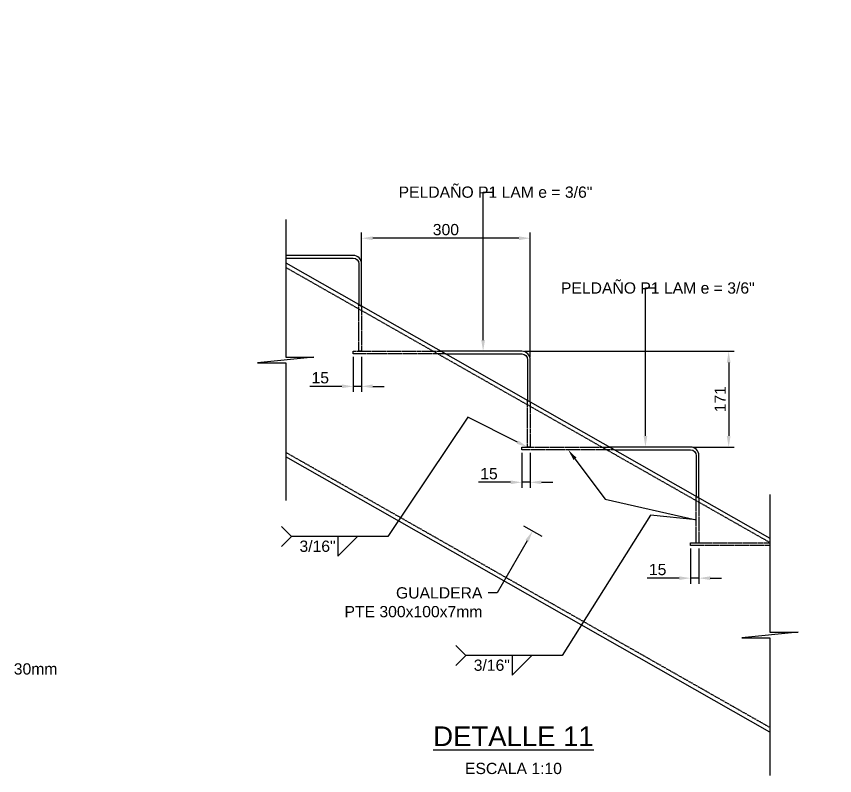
# Model space of a CAD drawing. Header units: millimetres. Extents: x -59786 to 1889966, y -10432 to 69447.
# Drawn here: x 12787 to 14242, y -5840 to -4489 of the extents above; entities that cross this region are included whole.
import ezdxf
from ezdxf import colors
from ezdxf.entities.mleader import LeaderData, LeaderLine
from ezdxf.enums import TextEntityAlignment as Align
from ezdxf.math import Vec2, Vec3

# ---------------------------------------------------------------- set-up
doc = ezdxf.new("R2010")
doc.units = ezdxf.units.MM
doc.header["$LTSCALE"] = 0.2
doc.linetypes.add('HIDDEN', pattern=[9.525, 6.35, -3.175])
for name, color, linetype in [('EE-COTAS', 1, 'Continuous'), ('EE-TEXTO 1', 4, 'Continuous'), ('EE-TEXTO 2', 2, 'Continuous'), ('SIM-COTAS', 1, 'Continuous'), ('SIM-OCULTOS', 8, 'HIDDEN'), ('SIM-PELDAÑOS', 5, 'Continuous'), ('SIM-PTE 300x100x7', 213, 'Continuous')]:
    doc.layers.add(name, color=color, linetype=linetype)
doc.styles.add('ARIAL EE', font='arial.ttf')
doc.styles.get("Standard").update_dxf_attribs({"font": 'arial.ttf'})
doc.dimstyles.new('EE 1_STANDAR', dxfattribs={"dimtxt": 2, "dimasz": 2, "dimexe": 1, "dimexo": 0.5, "dimgap": 0.5, "dimtad": 1, "dimdec": 0, "dimdsep": 46, "dimtxsty": 'ARIAL EE', "dimcen": 1.5, "dimclrd": 256, "dimclre": 256, "dimclrt": 2, "dimadec": 0, "dimazin": 0, "dimtfac": 1, "dimtdec": 0, "dimtix": 1, "dimtmove": 0, "dimatfit": 2, "dimfxl": 1, "dimlwd": -1, "dimlwe": -1, "dimarcsym": 0})

# ---------------------------------------------------------------- blocks, each defined once
blk = doc.blocks.new('TÍTULO')
at = {"layer": 'EE-TEXTO 1', "style": 'ARIAL EE'}
blk.add_attdef('%%UVISTAENPLANTA', text='', height=3.5, dxfattribs=at).set_placement((-0.54, 3.5), align=Align.CENTER)
at = {"layer": 'EE-TEXTO 2', "style": 'ARIAL EE'}
for tag, p in [('SUBTITULO', (-0.77, -1.27)), ('ESCALA1:100', (-0.32, -5.15))]:
    blk.add_attdef(tag, text='', height=2, dxfattribs=at).set_placement(p, align=Align.CENTER)
blk = doc.blocks.new('*D505')
at = {"layer": 'EE-COTAS', "transparency": 16777216}
for p, q in [((13690.5, -5084.9), (14063.4, -5084.9)), ((14053.4, -5104.9), (14053.4, -5235.4)), ((13990.5, -5255.4), (14063.4, -5255.4))]:
    blk.add_line(p, q, dxfattribs=at)
for points in [[(14050, -5104.9), (14056.7, -5104.9), (14053.4, -5084.9)], [(14050, -5235.4), (14056.7, -5235.4), (14053.4, -5255.4)]]:
    blk.add_solid(points, dxfattribs=at)
at = {"layer": 'EE-COTAS', "color": 2, "transparency": 16777216, "insert": (14038.3, -5170.1), "char_height": 20, "attachment_point": 5, "rotation": 90, "style": 'ARIAL EE'}
blk.add_mtext('171', dxfattribs=at)
blk = doc.blocks.new('*D506')
at = {"layer": 'EE-COTAS', "transparency": 16777216}
for p, q in [((13400.5, -4924.4), (13400.5, -4873.7)), ((13700.5, -5094.9), (13700.5, -4873.7)), ((13680.5, -4883.7), (13420.5, -4883.7))]:
    blk.add_line(p, q, dxfattribs=at)
for points in [[(13420.5, -4880.4), (13420.5, -4887.1), (13400.5, -4883.7)], [(13680.5, -4880.4), (13680.5, -4887.1), (13700.5, -4883.7)]]:
    blk.add_solid(points, dxfattribs=at)
at = {"layer": 'EE-COTAS', "color": 2, "transparency": 16777216, "insert": (13550.5, -4868.5), "char_height": 20, "attachment_point": 5, "style": 'ARIAL EE'}
blk.add_mtext('300', dxfattribs=at)
blk = doc.blocks.new('*D507')
at = {"layer": 'EE-COTAS', "transparency": 16777216}
for p, q in [((13385.5, -5094.6), (13385.5, -5157.2)), ((13400.5, -5094.6), (13400.5, -5157.2)), ((13365.5, -5147.2), (13308.6, -5147.2)), ((13400.5, -5147.2), (13385.5, -5147.2)), ((13420.5, -5147.2), (13440.5, -5147.2))]:
    blk.add_line(p, q, dxfattribs=at)
for points in [[(13365.5, -5143.8), (13365.5, -5150.5), (13385.5, -5147.2)], [(13420.5, -5143.8), (13420.5, -5150.5), (13400.5, -5147.2)]]:
    blk.add_solid(points, dxfattribs=at)
at = {"layer": 'EE-COTAS', "color": 2, "transparency": 16777216, "insert": (13327.1, -5132), "char_height": 20, "attachment_point": 5, "style": 'ARIAL EE'}
blk.add_mtext('15', dxfattribs=at)
blk = doc.blocks.new('*D508')
at = {"layer": 'EE-COTAS', "transparency": 16777216}
for p, q in [((13685.5, -5265.3), (13685.5, -5327.9)), ((13700.5, -5265.3), (13700.5, -5327.9)), ((13665.5, -5317.9), (13608.6, -5317.9)), ((13700.5, -5317.9), (13685.5, -5317.9)), ((13720.5, -5317.9), (13740.5, -5317.9))]:
    blk.add_line(p, q, dxfattribs=at)
for points in [[(13665.5, -5314.6), (13665.5, -5321.2), (13685.5, -5317.9)], [(13720.5, -5314.6), (13720.5, -5321.2), (13700.5, -5317.9)]]:
    blk.add_solid(points, dxfattribs=at)
at = {"layer": 'EE-COTAS', "color": 2, "transparency": 16777216, "insert": (13627.1, -5302.7), "char_height": 20, "attachment_point": 5, "style": 'ARIAL EE'}
blk.add_mtext('15', dxfattribs=at)
blk = doc.blocks.new('*D509')
at = {"layer": 'EE-COTAS', "transparency": 16777216}
for p, q in [((13985.5, -5435.8), (13985.5, -5498.4)), ((14000.5, -5435.8), (14000.5, -5498.4)), ((13965.5, -5488.4), (13908.6, -5488.4)), ((14000.5, -5488.4), (13985.5, -5488.4)), ((14020.5, -5488.4), (14040.5, -5488.4))]:
    blk.add_line(p, q, dxfattribs=at)
for points in [[(13965.5, -5485.1), (13965.5, -5491.7), (13985.5, -5488.4)], [(14020.5, -5485.1), (14020.5, -5491.7), (14000.5, -5488.4)]]:
    blk.add_solid(points, dxfattribs=at)
at = {"layer": 'EE-COTAS', "color": 2, "transparency": 16777216, "insert": (13927.1, -5473.2), "char_height": 20, "attachment_point": 5, "style": 'ARIAL EE'}
blk.add_mtext('15', dxfattribs=at)
blk = doc.blocks.new('AWS-FILL-DER')
at = {"transparency": 16777216}
for p, q in [((-19.75, 0), (-21.53, 1.78)), ((-11.5, -3.5), (-8, 0)), ((-19.75, 0), (-21.53, -1.78)), ((-8, 0), (-19.75, 0)), ((-11.5, 0), (-11.5, -3.5))]:
    blk.add_line(p, q, dxfattribs=at)
at = {"layer": 'EE-TEXTO 2', "color": 2, "transparency": 16777216, "style": 'ARIAL EE'}
for tag, flags, p in [('OBSERVACION', 4, (-21.91, -1.07)), ('VALOR_SOLDADURA', 12, (-11.92, -2.73))]:
    blk.add_attdef(tag, text='', height=2, dxfattribs=dict(at, flags=flags)).set_placement(p, align=Align.RIGHT)
at = {"layer": 'EE-TEXTO 2', "color": 2, "transparency": 16777216, "style": 'ARIAL EE', "flags": 12}
blk.add_attdef('DE-TANTO-CADA-TANTO', (-7.66, -2.68), '', height=2, dxfattribs=at)

msp = doc.modelspace()

# ---------------------------------------------------------------- linework, layer by layer
at = {"layer": 'SIM-COTAS', "linetype": 'Continuous'}
msp.add_line((13688.722, -5395.236), (13721.008, -5413.613), dxfattribs=at)
at = {"layer": 'SIM-COTAS'}
for points in [[(13265.716, -4850.268), (13265.716, -5095.268), (13315.716, -5095.268), (13215.716, -5105.268), (13265.716, -5105.268), (13265.716, -5350.268)], [(14126.883, -5339.698), (14126.883, -5584.698), (14176.883, -5584.698), (14076.883, -5594.698), (14126.883, -5594.698), (14126.883, -5839.698)]]:
    msp.add_lwpolyline(points, dxfattribs=at)
at = {"layer": 'SIM-OCULTOS'}
for points in [[(14126.883, -5425.216), (13265.716, -4935.787)], [(14126.883, -5754.173), (13265.716, -5264.744)]]:
    msp.add_lwpolyline(points, dxfattribs=at)
for points in [[(13395.778, -5001.654), (13400.528, -5004.353), (13400.528, -5084.853), (13395.778, -5084.853)], [(13385.528, -5084.853), (13542.171, -5084.853), (13550.528, -5089.603), (13385.528, -5089.603)], [(13695.778, -5172.154), (13700.528, -5174.853), (13700.528, -5255.568), (13695.778, -5255.568)], [(13685.528, -5255.353), (13842.171, -5255.353), (13850.528, -5260.103), (13685.528, -5260.103)], [(13995.778, -5342.654), (14000.528, -5345.353), (14000.528, -5426.068), (13995.778, -5426.068)], [(13985.528, -5425.853), (14126.883, -5425.853), (14126.883, -5430.603), (13985.528, -5430.603)]]:
    msp.add_lwpolyline(points, close=True, dxfattribs=at)
at = {"layer": 'SIM-PELDAÑOS'}
for points in [[(13265.716, -4919.103), (13385.528, -4919.103, -0.41421356), (13395.778, -4929.353), (13395.778, -5001.654), (13400.528, -5004.353), (13400.528, -4929.353, 0.41421356), (13385.528, -4914.353), (13265.716, -4914.353)], [(13550.528, -5089.603), (13685.528, -5089.603, -0.41421356), (13695.778, -5099.853), (13695.778, -5172.154), (13700.528, -5174.853), (13700.528, -5099.853, 0.41421356), (13685.528, -5084.853), (13542.171, -5084.853), (13550.528, -5089.603)], [(13850.528, -5260.103), (13985.528, -5260.103, -0.41421356), (13995.778, -5270.353), (13995.778, -5342.654), (14000.528, -5345.353), (14000.528, -5270.353, 0.41421356), (13985.528, -5255.353), (13842.171, -5255.353), (13850.528, -5260.103)]]:
    msp.add_lwpolyline(points, format="xyb", dxfattribs=at)
at = {"layer": 'SIM-PTE 300x100x7'}
for points in [[(13265.716, -4927.735), (14126.883, -5417.165)], [(14126.883, -5762.23), (13265.716, -5272.801)]]:
    msp.add_lwpolyline(points, dxfattribs=at)

# ---------------------------------------------------------------- block references
at = {"layer": 'EE-TEXTO 1'}
ref = msp.add_blockref('TÍTULO', (13821.537, -5822.064), dxfattribs=dict(at, xscale=10, yscale=10, zscale=10))
ref.add_attrib('ESCALA1:100', 'ESCALA 1:10', dxfattribs={"layer": 'EE-TEXTO 2', "height": 20, "style": 'ARIAL EE'}).set_placement((13670.64, -5836.894), align=Align.CENTER)
ref.add_attrib('%%UVISTAENPLANTA', '%%UDETALLE 11', dxfattribs={"height": 35, "style": 'ARIAL EE'}).set_placement((13670.64, -5787.073), align=Align.CENTER)

# ---------------------------------------------------------------- dimensions: what is measured, and where the dimension line sits
at = {"layer": 'EE-COTAS'}
dim = msp.add_linear_dim(base=(13400.528, -4883.732), p1=(13700.528, -5099.853), p2=(13400.528, -4929.353), dimstyle='EE 1_STANDAR', dxfattribs=at)
dim.commit()
dim.dimension.update_dxf_attribs({"geometry": '*D506', "text_midpoint": (13550.528, -4868.514)})
for base, p1, p2, picture, middle in [((13400.528, -5147.18), (13385.528, -5089.603), (13400.528, -5089.603), '*D507', (13327.07, -5147.18)), ((13700.528, -5317.894), (13685.528, -5260.318), (13700.528, -5260.318), '*D508', (13627.07, -5317.894)), ((14000.528, -5488.394), (13985.528, -5430.818), (14000.528, -5430.818), '*D509', (13927.07, -5488.394))]:
    dim = msp.add_linear_dim(base=base, p1=p1, p2=p2, dimstyle='EE 1_STANDAR', dxfattribs=at)
    dim.commit()
    dim.dimension.update_dxf_attribs({"geometry": picture, "text_midpoint": middle, "dimtype": 160})
dim = msp.add_linear_dim(base=(14053.353581704, -5255.353418293), p1=(13685.528429505, -5084.853418293), p2=(13985.528429505, -5255.353418293), angle=90, dimstyle='EE 1_STANDAR', dxfattribs=at)
dim.commit()
dim.dimension.update_dxf_attribs({"geometry": '*D505', "text_midpoint": (14038.31265401, -5170.103418293)})

# ---------------------------------------------------------------- leaders
at = {"layer": 'SIM-COTAS', "linetype": 'Continuous'}
ml = msp.add_multileader_mtext('Standard', dxfattribs=at)
ml.set_content('\\A1;{\\C2;PTE 50x50x1.5mm}', color=256)
ml.set_leader_properties()
ml.build(insert=Vec2(0, 0))
ml.multileader.update_dxf_attribs({"dogleg_length": 0.0025, "arrow_head_size": 20, "scale": 10})
ctx = ml.context
ctx.base_point, ctx.scale, ctx.char_height, ctx.arrow_head_size, ctx.landing_gap_size, ctx.plane_origin = Vec3(14882.846, -4499.502), 10, 20, 20, 10, Vec3(17800.126, 2799.63)
ctx.text_align_type = 2
notes = []
notes.append((ctx, [(0, (1, 1, 0), (15152.532, -4499.502), (-1, 0), 16.058, [(0, [(15303.613, -4499.502)], 0, [])])]))
ctx.mtext.insert, ctx.mtext.rotation, ctx.mtext.width, ctx.mtext.defined_height, ctx.mtext.alignment, ctx.mtext.flow_direction = Vec3(15126.474, -4489.332), 6.28318531, 241.82738, 20.437, 3, 5
ml = msp.add_multileader_mtext('Standard', dxfattribs=at)
ml.set_content('\\A1;{\\C2;PTE 50x50x1.5mm}', color=256)
ml.set_leader_properties()
ml.build(insert=Vec2(0, 0))
ml.multileader.update_dxf_attribs({"dogleg_length": 0.0025, "arrow_head_size": 20, "scale": 10})
ctx = ml.context
ctx.base_point, ctx.scale, ctx.char_height, ctx.arrow_head_size, ctx.landing_gap_size, ctx.plane_origin = Vec3(14882.846, -4599.502), 10, 20, 20, 10, Vec3(17800.126, 2699.63)
ctx.text_align_type = 2
notes.append((ctx, [(0, (1, 1, 0), (15152.532, -4599.502), (-1, 0), 16.058, [(0, [(15203.613, -4599.502)], 0, [])])]))
ctx.mtext.insert, ctx.mtext.rotation, ctx.mtext.width, ctx.mtext.defined_height, ctx.mtext.alignment, ctx.mtext.flow_direction = Vec3(15126.474, -4589.332), 6.28318531, 295.2874, 20.437, 3, 5
ml = msp.add_multileader_mtext('Standard', dxfattribs=at)
ml.set_content('\\A1;{\\C2;PTE 300x100x7mm}', color=256)
ml.set_leader_properties()
ml.build(insert=Vec2(0, 0))
ml.multileader.update_dxf_attribs({"dogleg_length": 0.0025, "arrow_head_size": 20, "scale": 10})
ctx = ml.context
ctx.base_point, ctx.scale, ctx.char_height, ctx.arrow_head_size, ctx.landing_gap_size, ctx.plane_origin = Vec3(11340.164, -4674.787), 10, 20, 20, 10, Vec3(8727.594, 2511.192)
notes.append((ctx, [(0, (1, 1, 0), (11324.107, -4674.787), (1, 0), 16.058, [(0, [(11324.107, -4787.94)], 0, [])])]))
ctx.mtext.insert, ctx.mtext.width, ctx.mtext.defined_height, ctx.mtext.flow_direction = Vec3(11350.164, -4664.61), 188.59828, 20.437, 5
ml = msp.add_multileader_mtext('Standard', dxfattribs=at)
ml.set_content('\\A1;{\\C2;2 PLATINAS 2"x3/8x@900}', color=256)
ml.set_leader_properties()
ml.build(insert=Vec2(0, 0))
ml.multileader.update_dxf_attribs({"dogleg_length": 0.0025, "arrow_head_size": 20, "scale": 10})
ctx = ml.context
ctx.base_point, ctx.scale, ctx.char_height, ctx.arrow_head_size, ctx.landing_gap_size, ctx.plane_origin = Vec3(14951.413, -4758.468), 10, 20, 20, 10, Vec3(17800.126, 2540.664)
ctx.text_align_type = 2
notes.append((ctx, [(0, (1, 1, 0), (15152.532, -4758.468), (-1, 0), 16.058, [(0, [(15203.613, -4758.468)], 0, [])])]))
ctx.mtext.insert, ctx.mtext.rotation, ctx.mtext.width, ctx.mtext.defined_height, ctx.mtext.alignment, ctx.mtext.flow_direction = Vec3(15126.474, -4745.528), 6.28318531, 176.15954, 20.437, 3, 5
ml = msp.add_multileader_mtext('Standard', dxfattribs=at)
ml.set_content('\\A1;{\\C2;PELDAÑO P1 LAM e = 3/6"\\P\\pxql; }', color=256)
ml.set_leader_properties()
ml.build(insert=Vec2(0, 0))
ml.multileader.update_dxf_attribs({"dogleg_length": 0.0025, "arrow_head_size": 20, "scale": 10})
ctx = ml.context
ctx.base_point, ctx.scale, ctx.char_height, ctx.arrow_head_size, ctx.landing_gap_size, ctx.plane_origin = Vec3(13632.732, -4801.726), 10, 20, 20, 10, Vec3(16366.621, 2890.399)
ctx.text_align_type = 2
notes.append((ctx, [(1, (1, 1, 0), (13616.675, -4801.726), (1, 0), 16.058, [(0, [(13616.675, -5084.853)], 0, [])])]))
ctx.mtext.insert, ctx.mtext.rotation, ctx.mtext.width, ctx.mtext.alignment, ctx.mtext.flow_direction = Vec3(13810.918, -4791.726), 6.28318531, 185.53253, 3, 5
ml = msp.add_multileader_mtext('Standard', dxfattribs=at)
ml.set_content('\\A1;{\\C2;PTE 250x250x8mm}', color=256)
ml.set_leader_properties()
ml.build(insert=Vec2(0, 0))
ml.multileader.update_dxf_attribs({"dogleg_length": 0.0025, "arrow_head_size": 20, "scale": 10})
ctx = ml.context
ctx.base_point, ctx.scale, ctx.char_height, ctx.arrow_head_size, ctx.landing_gap_size, ctx.plane_origin = Vec3(12506.561, -4924.049), 10, 20, 20, 10, Vec3(9736.071, 1779.152)
notes.append((ctx, [(0, (1, 1, 0), (12490.503, -4924.049), (1, 0), 16.058, [(0, [(12490.503, -5011.957)], 0, [])])]))
ctx.mtext.insert, ctx.mtext.width, ctx.mtext.defined_height, ctx.mtext.flow_direction = Vec3(12516.561, -4913.879), 262.21891, 53.756, 5
ml = msp.add_multileader_mtext('Standard', dxfattribs=at)
ml.set_content('\\A1;{\\C2;PELDAÑO P1 LAM e = 3/6"\\P\\pxql; }', color=256)
ml.set_leader_properties()
ml.build(insert=Vec2(0, 0))
ml.multileader.update_dxf_attribs({"dogleg_length": 0.0025, "arrow_head_size": 20, "scale": 10})
ctx = ml.context
ctx.base_point, ctx.scale, ctx.char_height, ctx.arrow_head_size, ctx.landing_gap_size, ctx.plane_origin = Vec3(13921.433, -4972.226), 10, 20, 20, 10, Vec3(16655.321, 2719.899)
ctx.text_align_type = 2
notes.append((ctx, [(1, (1, 1, 0), (13905.375, -4972.226), (1, 0), 16.058, [(0, [(13905.375, -5255.353)], 0, [])])]))
ctx.mtext.insert, ctx.mtext.rotation, ctx.mtext.width, ctx.mtext.alignment, ctx.mtext.flow_direction = Vec3(14099.618, -4962.226), 6.28318531, 185.53253, 3, 5
ml = msp.add_multileader_mtext('Standard', dxfattribs=at)
ml.set_content('\\A1;{\\C2;2 PLATINAS 2"x3/8x@900}', color=256)
ml.set_leader_properties()
ml.build(insert=Vec2(0, 0))
ml.multileader.update_dxf_attribs({"dogleg_length": 0.0025, "arrow_head_size": 20, "scale": 10})
ctx = ml.context
ctx.base_point, ctx.scale, ctx.char_height, ctx.arrow_head_size, ctx.landing_gap_size, ctx.plane_origin = Vec3(14951.413, -5173.045), 10, 20, 20, 10, Vec3(17800.126, 2126.087)
ctx.text_align_type = 2
notes.append((ctx, [(0, (1, 1, 0), (15152.532, -5173.045), (-1, 0), 16.058, [(0, [(15203.613, -5173.045)], 0, [])])]))
ctx.mtext.insert, ctx.mtext.rotation, ctx.mtext.width, ctx.mtext.defined_height, ctx.mtext.alignment, ctx.mtext.flow_direction = Vec3(15126.474, -5160.105), 6.28318531, 176.15954, 20.437, 3, 5
at = {"layer": 'SIM-COTAS'}
ml = msp.add_multileader_block('Standard', dxfattribs=at)
ml.set_content('AWS-FILL-DER', color=256, scale=10)
ml.set_attribute('DE-TANTO-CADA-TANTO', '', width=0)
ml.set_attribute('VALOR_SOLDADURA', '3/16"', width=0)
ml.set_attribute('OBSERVACION', '', width=0)
ml.set_leader_properties(color=256)
ml.build(insert=Vec2(0, 0))
ml.multileader.update_dxf_attribs({"arrow_head_size": 20, "scale": 10, "block_connection_type": 1})
ctx = ml.context
ctx.base_point, ctx.scale, ctx.char_height, ctx.arrow_head_size, ctx.landing_gap_size, ctx.plane_origin = Vec3(13276.073, -5414.317), 10, 40, 20, 20, Vec3(13658.045, -5559.69)
ctx.attachment_type = 1
notes.append((ctx, [(0, (1, 1, 0), (13447.476, -5414.317), (-1, 0), 53.903, [(0, [(13695.778, -5255.353), (13589.219, -5202.249)], 0, [])])]))
ctx.block.insert = Vec3(13473.573, -5414.317)
at = {"layer": 'SIM-COTAS', "linetype": 'Continuous'}
ml = msp.add_multileader_mtext('Standard', dxfattribs=at)
ml.set_content('\\A1;{\\C2;PTE 300x100x7mm}', color=256)
ml.set_leader_properties()
ml.build(insert=Vec2(0, 0))
ml.multileader.update_dxf_attribs({"dogleg_length": 0.0025, "arrow_head_size": 20, "scale": 10})
ctx = ml.context
ctx.base_point, ctx.scale, ctx.char_height, ctx.arrow_head_size, ctx.landing_gap_size, ctx.plane_origin = Vec3(11377.806, -5224.303), 10, 20, 20, 10, Vec3(8765.235, 1981.704)
notes.append((ctx, [(0, (1, 1, 0), (11361.748, -5224.303), (1, 0), 16.058, [(0, [(11361.748, -5317.428)], 0, [])])]))
ctx.mtext.insert, ctx.mtext.width, ctx.mtext.defined_height, ctx.mtext.flow_direction = Vec3(11387.806, -5214.126), 188.59828, 20.437, 5
at = {"layer": 'SIM-COTAS'}
ml = msp.add_multileader_block('Standard', dxfattribs=at)
ml.set_content('AWS-FILL-DER', color=256, scale=10)
ml.set_attribute('DE-TANTO-CADA-TANTO', '', width=0)
ml.set_attribute('VALOR_SOLDADURA', '3/16"', width=0)
ml.set_attribute('OBSERVACION', '', width=0)
ml.set_leader_properties(color=256)
ml.build(insert=Vec2(0, 0))
ml.multileader.update_dxf_attribs({"arrow_head_size": 20, "scale": 10, "block_connection_type": 1})
ctx = ml.context
ctx.base_point, ctx.scale, ctx.char_height, ctx.arrow_head_size, ctx.landing_gap_size, ctx.plane_origin = Vec3(13585.98, -5625.944), 10, 40, 20, 20, Vec3(13967.953, -5771.318)
ctx.attachment_type = 1
notes.append((ctx, [(0, (1, 1, 0), (13757.383, -5625.944), (-1, 0), 53.903, [(1, [(13768.028, -5260.103), (13833.838, -5347.757), (13995.778, -5384.361), (13914.225, -5376.321)], 0, [])])]))
ctx.block.insert = Vec3(13783.48, -5625.944)
at = {"layer": 'SIM-COTAS', "linetype": 'Continuous'}
ml = msp.add_multileader_mtext('Standard', dxfattribs=at)
ml.set_content('\\A1;{\\C2;2 Ø 3/8" A325}', color=256)
ml.set_leader_properties()
ml.build(insert=Vec2(0, 0))
ml.multileader.update_dxf_attribs({"dogleg_length": 0.0025, "arrow_head_size": 20, "scale": 10})
ctx = ml.context
ctx.base_point, ctx.scale, ctx.char_height, ctx.arrow_head_size, ctx.landing_gap_size, ctx.plane_origin = Vec3(14997.847, -5280.352), 10, 20, 20, 10, Vec3(17800.126, 1967.352)
ctx.text_align_type = 2
notes.append((ctx, [(0, (1, 1, 0), (15133.332, -5280.352), (-1, 0), 16.058, [(0, [(15225.688, -5375.633)], 0, [])])]))
ctx.mtext.insert, ctx.mtext.rotation, ctx.mtext.width, ctx.mtext.defined_height, ctx.mtext.alignment, ctx.mtext.flow_direction = Vec3(15107.274, -5270.174), 6.28318531, 112.24728, 20.437, 3, 5
ml = msp.add_multileader_mtext('Standard', dxfattribs=at)
ml.set_content('\\A1;{\\C2;GUALDERA\\PPTE 300x100x7mm}', color=256)
ml.set_leader_properties()
ml.build(insert=Vec2(0, 0))
ml.multileader.update_dxf_attribs({"dogleg_length": 0.0025, "arrow_head_size": 20, "scale": 10})
ctx = ml.context
ctx.base_point, ctx.scale, ctx.char_height, ctx.arrow_head_size, ctx.landing_gap_size, ctx.plane_origin = Vec3(13364.053, -5514.75), 10, 20, 20, 10, Vec3(16240.353, -12735.461)
ctx.text_align_type = 2
notes.append((ctx, [(0, (1, 1, 0), (13641.516, -5514.75), (-1, 0), 16.058, [(0, [(13704.865, -5404.424)], 0, [])])]))
ctx.mtext.insert, ctx.mtext.width, ctx.mtext.defined_height, ctx.mtext.alignment, ctx.mtext.flow_direction = Vec3(13615.458, -5504.572), 260.98479, 20.437, 3, 5
ml = msp.add_multileader_mtext('Standard', dxfattribs=at)
ml.set_content('\\A1;{\\C2;PERFORACION ALARGADA 30mm}', color=256)
ml.set_leader_properties()
ml.build(insert=Vec2(0, 0))
ml.multileader.update_dxf_attribs({"dogleg_length": 0.0025, "arrow_head_size": 20, "scale": 10})
ctx = ml.context
ctx.base_point, ctx.scale, ctx.char_height, ctx.arrow_head_size, ctx.landing_gap_size, ctx.plane_origin = Vec3(12399.479, -5650.027), 10, 20, 20, 10, Vec3(15499.756, 1886.244)
notes.append((ctx, [(1, (1, 1, 0), (12383.421, -5650.027), (1, 0), 16.058, [(0, [(12383.421, -5401.96)], 0, [])])]))
ctx.mtext.insert, ctx.mtext.rotation, ctx.mtext.width, ctx.mtext.flow_direction = Vec3(12409.479, -5639.85), 6.28318531, 283.02739, 5
ml = msp.add_multileader_mtext('Standard', dxfattribs=at)
ml.set_content('\\A1;{\\C2;PLATINA  e = 1/4"}', color=256)
ml.set_leader_properties()
ml.build(insert=Vec2(0, 0))
ml.multileader.update_dxf_attribs({"dogleg_length": 0.0025, "arrow_head_size": 20, "scale": 10})
ctx = ml.context
ctx.base_point, ctx.scale, ctx.char_height, ctx.arrow_head_size, ctx.landing_gap_size, ctx.plane_origin = Vec3(14982.936, -5540.54), 10, 20, 20, 10, Vec3(17800.126, 1720.151)
ctx.text_align_type = 2
notes.append((ctx, [(0, (1, 1, 0), (15133.332, -5540.54), (-1, 0), 16.058, [(0, [(15204.813, -5492.776)], 0, [])])]))
ctx.mtext.insert, ctx.mtext.rotation, ctx.mtext.width, ctx.mtext.defined_height, ctx.mtext.alignment, ctx.mtext.flow_direction = Vec3(15107.274, -5530.37), 6.28318531, 112.24728, 20.437, 3, 5
for ctx, leaders in notes:
    for number, flags, end, landing, length, lines in leaders:
        leader = LeaderData()
        leader.index, (leader.has_last_leader_line, leader.has_dogleg_vector, leader.attachment_direction) = number, flags
        leader.last_leader_point, leader.dogleg_vector, leader.dogleg_length = Vec3(end), Vec3(landing), length
        for number, points, colour, breaks in lines:
            line = LeaderLine()
            line.index, line.vertices, line.color, line.breaks = number, Vec3.list(points), colors.encode_raw_color(colour), breaks
            leader.lines.append(line)
        ctx.leaders.append(leader)

doc.saveas('drawing.dxf')
